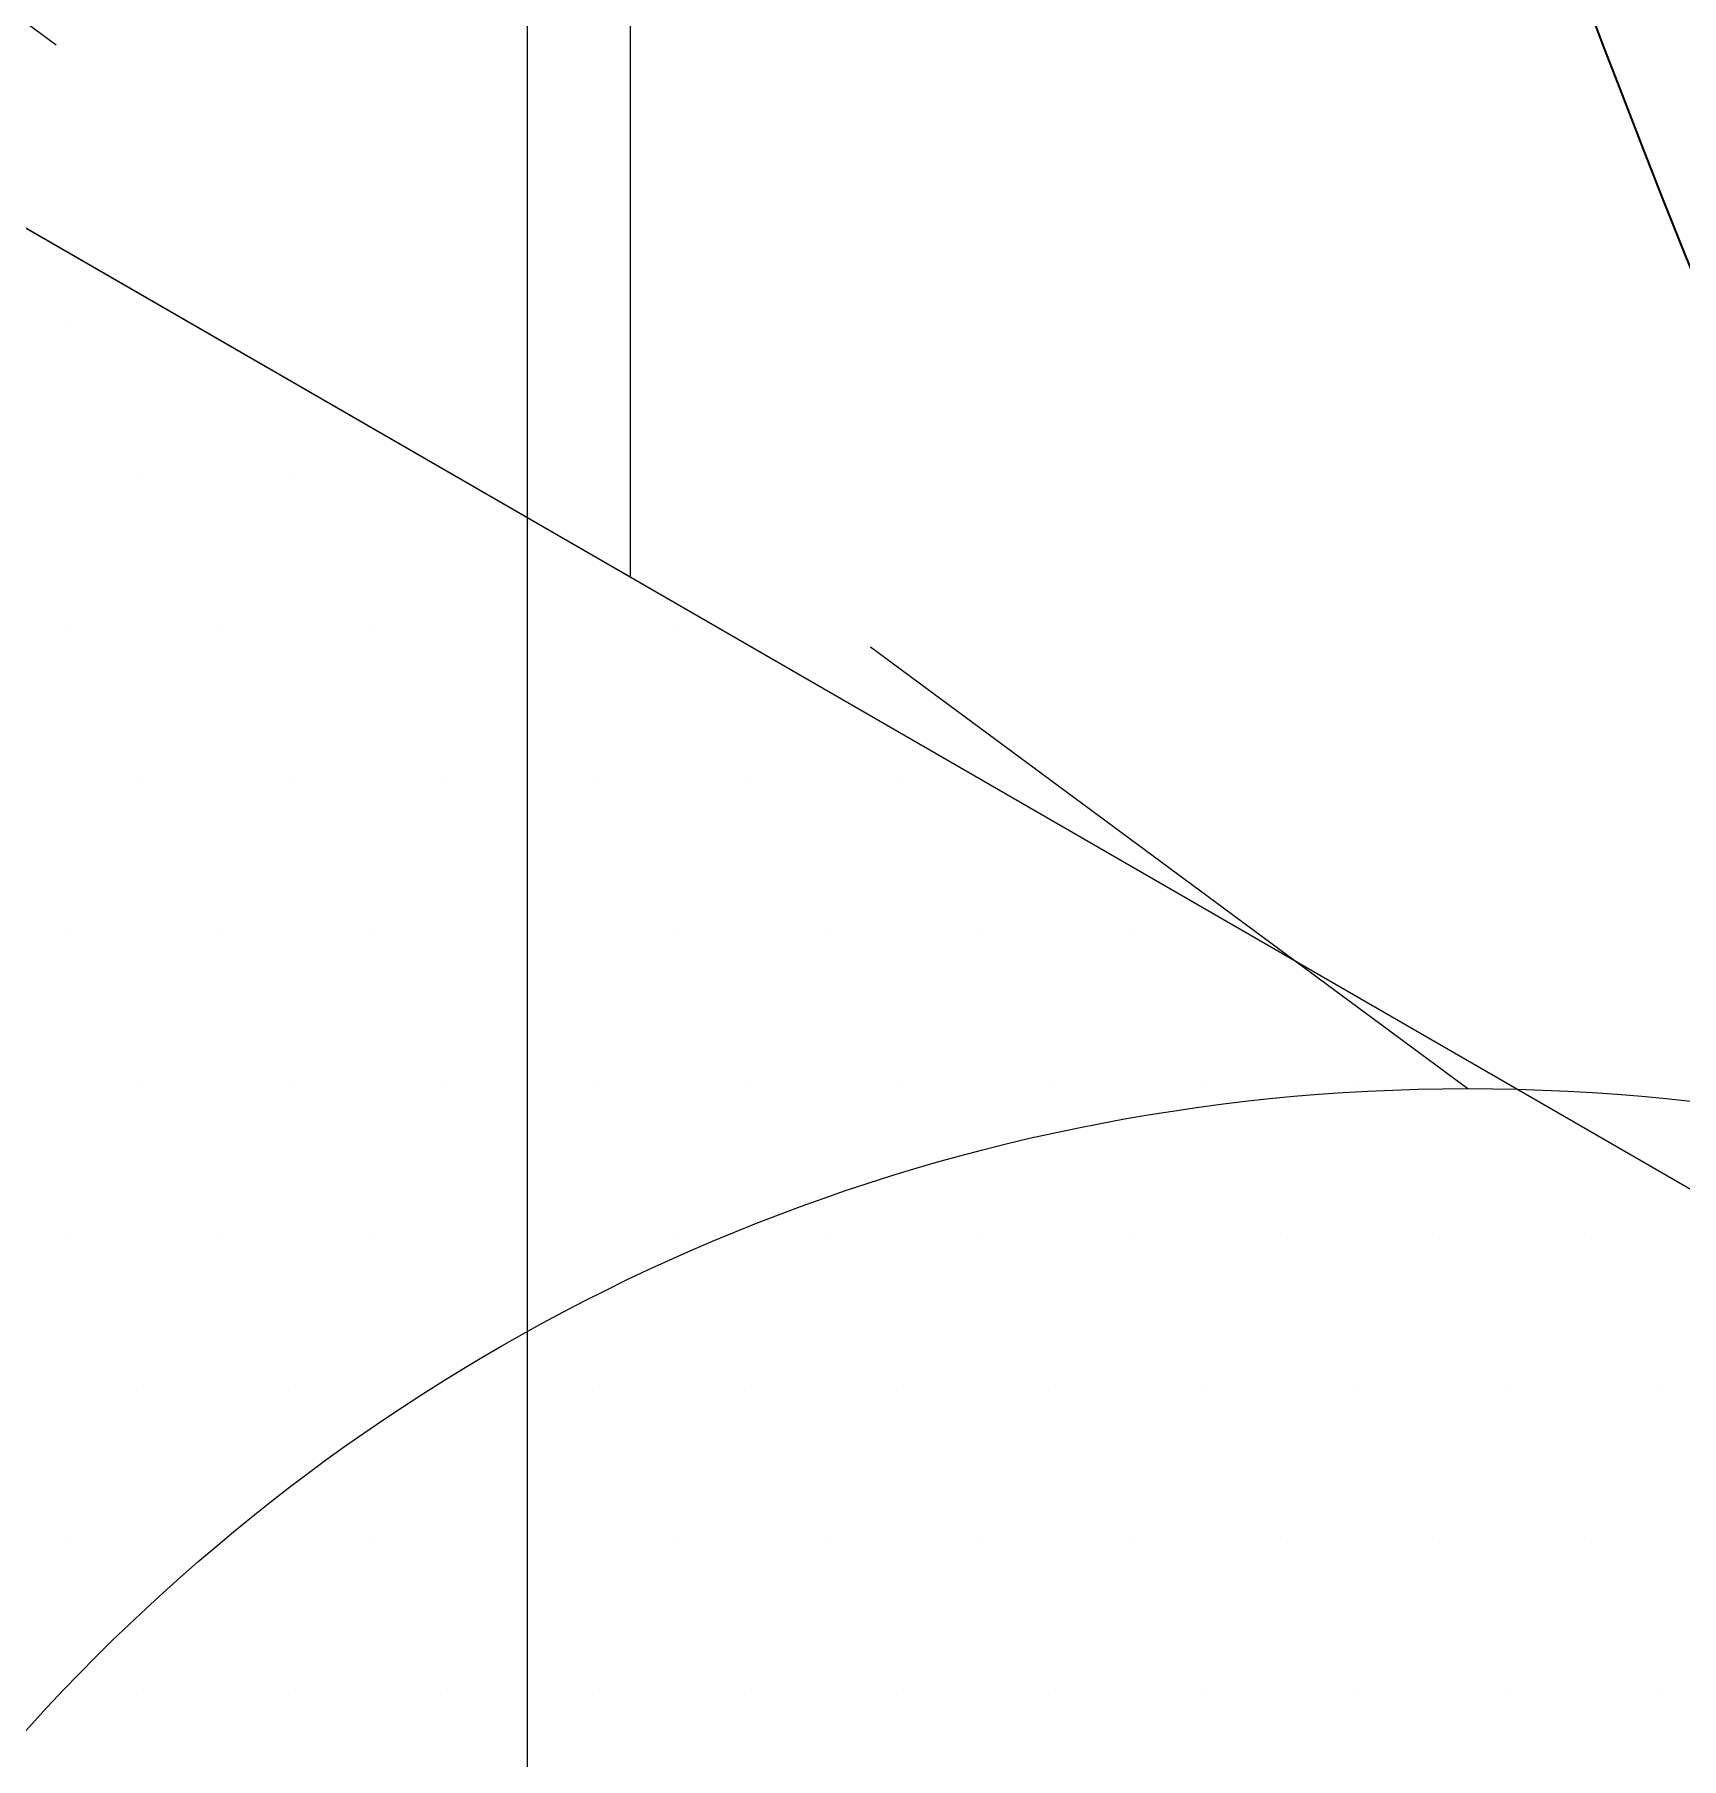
# Model space of a CAD drawing. Extents: x -1392 to 5791, y -3809 to 1722.
# Drawn here: x -278.2 to -263.56, y 1269.02 to 1284.35 of the extents above; entities that cross this region are included whole.
import ezdxf

# ---------------------------------------------------------------- set-up
doc = ezdxf.new("R2010")
doc.units = 0
doc.header["$MEASUREMENT"] = 0
doc.linetypes.add('AI-Linetype-47', pattern=[18, 9, -9])
for name, color, linetype, lineweight in [('.ATI-HATCH', 7, 'Continuous', 0), ('G-ANNO-TTLB', 7, 'Continuous', 0), ('Layer 12', 7, 'Continuous', 0), ('TYVEK', 7, 'Continuous', 0)]:
    doc.layers.add(name, color=color, linetype=linetype, lineweight=lineweight)

# ---------------------------------------------------------------- blocks, each defined once
blk = doc.blocks.new('Block_120')
at = {"layer": '.ATI-HATCH'}
blk.add_open_spline([(-280.837, 1256.797), (-280.837, 1250.364), (-277.404, 1244.42), (-271.831, 1241.206), (-271.831, 1241.206), (-231.69, 1218.048), (-231.69, 1218.048), (-231.69, 1218.048), (-231.685, 1233.885), (-231.685, 1233.885), (-231.685, 1233.885), (-262.838, 1251.857), (-262.838, 1251.857), (-262.838, 1251.857), (-262.838, 1273.717), (-262.838, 1273.717), (-262.838, 1273.717), (-280.837, 1284.108), (-280.837, 1284.108), (-280.837, 1284.108), (-280.837, 1256.797), (-280.837, 1256.797)], degree=3, knots=[0, 0, 0, 0, 1, 1, 1, 2, 2, 2, 3, 3, 3, 4, 4, 4, 5, 5, 5, 6, 6, 6, 7, 7, 7, 7], dxfattribs=at)
at = {"layer": '.ATI-HATCH', "color": 8, "lineweight": 0, "true_color": 0x808080}
for points in [[(-277.908, 1281.796), (-277.908, 1281.796), (-277.908, 1281.796), (-277.908, 1281.796)], [(-277.233, 1280.446), (-277.233, 1280.446), (-277.233, 1280.446), (-277.233, 1280.446)], [(-275.883, 1280.446), (-275.883, 1280.446), (-275.883, 1280.446), (-275.883, 1280.446)], [(-274.533, 1280.446), (-274.533, 1280.446), (-274.533, 1280.446), (-274.533, 1280.446)], [(-277.908, 1279.096), (-277.908, 1279.096), (-277.908, 1279.096), (-277.908, 1279.096)], [(-276.558, 1279.096), (-276.558, 1279.096), (-276.558, 1279.096), (-276.558, 1279.096)], [(-275.208, 1279.096), (-275.208, 1279.096), (-275.208, 1279.096), (-275.208, 1279.096)], [(-273.858, 1279.096), (-273.858, 1279.096), (-273.858, 1279.096), (-273.858, 1279.096)], [(-272.508, 1279.096), (-272.508, 1279.096), (-272.508, 1279.096), (-272.508, 1279.096)], [(-277.233, 1277.746), (-277.233, 1277.746), (-277.233, 1277.746), (-277.233, 1277.746)], [(-275.883, 1277.746), (-275.883, 1277.746), (-275.883, 1277.746), (-275.883, 1277.746)], [(-274.533, 1277.746), (-274.533, 1277.746), (-274.533, 1277.746), (-274.533, 1277.746)], [(-273.183, 1277.746), (-273.183, 1277.746), (-273.183, 1277.746), (-273.183, 1277.746)], [(-271.833, 1277.746), (-271.833, 1277.746), (-271.833, 1277.746), (-271.833, 1277.746)], [(-270.483, 1277.746), (-270.483, 1277.746), (-270.483, 1277.746), (-270.483, 1277.746)], [(-277.908, 1276.396), (-277.908, 1276.396), (-277.908, 1276.396), (-277.908, 1276.396)], [(-276.558, 1276.396), (-276.558, 1276.396), (-276.558, 1276.396), (-276.558, 1276.396)], [(-275.208, 1276.396), (-275.208, 1276.396), (-275.208, 1276.396), (-275.208, 1276.396)], [(-273.858, 1276.396), (-273.858, 1276.396), (-273.858, 1276.396), (-273.858, 1276.396)], [(-272.508, 1276.396), (-272.508, 1276.396), (-272.508, 1276.396), (-272.508, 1276.396)], [(-271.158, 1276.396), (-271.158, 1276.396), (-271.158, 1276.396), (-271.158, 1276.396)], [(-269.808, 1276.396), (-269.808, 1276.396), (-269.808, 1276.396), (-269.808, 1276.396)], [(-268.458, 1276.396), (-268.458, 1276.396), (-268.458, 1276.396), (-268.458, 1276.396)], [(-277.233, 1275.046), (-277.233, 1275.046), (-277.233, 1275.046), (-277.233, 1275.046)], [(-275.883, 1275.046), (-275.883, 1275.046), (-275.883, 1275.046), (-275.883, 1275.046)], [(-274.533, 1275.046), (-274.533, 1275.046), (-274.533, 1275.046), (-274.533, 1275.046)], [(-273.183, 1275.046), (-273.183, 1275.046), (-273.183, 1275.046), (-273.183, 1275.046)], [(-271.833, 1275.046), (-271.833, 1275.046), (-271.833, 1275.046), (-271.833, 1275.046)], [(-270.483, 1275.046), (-270.483, 1275.046), (-270.483, 1275.046), (-270.483, 1275.046)], [(-269.133, 1275.046), (-269.133, 1275.046), (-269.133, 1275.046), (-269.133, 1275.046)], [(-267.783, 1275.046), (-267.783, 1275.046), (-267.783, 1275.046), (-267.783, 1275.046)], [(-266.433, 1275.046), (-266.433, 1275.046), (-266.433, 1275.046), (-266.433, 1275.046)], [(-277.908, 1273.696), (-277.908, 1273.696), (-277.908, 1273.696), (-277.908, 1273.696)], [(-276.558, 1273.696), (-276.558, 1273.696), (-276.558, 1273.696), (-276.558, 1273.696)], [(-275.208, 1273.696), (-275.208, 1273.696), (-275.208, 1273.696), (-275.208, 1273.696)], [(-273.858, 1273.696), (-273.858, 1273.696), (-273.858, 1273.696), (-273.858, 1273.696)], [(-272.508, 1273.696), (-272.508, 1273.696), (-272.508, 1273.696), (-272.508, 1273.696)], [(-271.158, 1273.696), (-271.158, 1273.696), (-271.158, 1273.696), (-271.158, 1273.696)], [(-269.808, 1273.696), (-269.808, 1273.696), (-269.808, 1273.696), (-269.808, 1273.696)], [(-268.458, 1273.696), (-268.458, 1273.696), (-268.458, 1273.696), (-268.458, 1273.696)], [(-267.108, 1273.696), (-267.108, 1273.696), (-267.108, 1273.696), (-267.108, 1273.696)], [(-265.758, 1273.696), (-265.758, 1273.696), (-265.758, 1273.696), (-265.758, 1273.696)], [(-264.408, 1273.696), (-264.408, 1273.696), (-264.408, 1273.696), (-264.408, 1273.696)], [(-277.233, 1272.346), (-277.233, 1272.346), (-277.233, 1272.346), (-277.233, 1272.346)], [(-275.883, 1272.346), (-275.883, 1272.346), (-275.883, 1272.346), (-275.883, 1272.346)], [(-274.533, 1272.346), (-274.533, 1272.346), (-274.533, 1272.346), (-274.533, 1272.346)], [(-273.183, 1272.346), (-273.183, 1272.346), (-273.183, 1272.346), (-273.183, 1272.346)], [(-271.833, 1272.346), (-271.833, 1272.346), (-271.833, 1272.346), (-271.833, 1272.346)], [(-270.483, 1272.346), (-270.483, 1272.346), (-270.483, 1272.346), (-270.483, 1272.346)], [(-269.133, 1272.346), (-269.133, 1272.346), (-269.133, 1272.346), (-269.133, 1272.346)], [(-267.783, 1272.346), (-267.783, 1272.346), (-267.783, 1272.346), (-267.783, 1272.346)], [(-266.433, 1272.346), (-266.433, 1272.346), (-266.433, 1272.346), (-266.433, 1272.346)], [(-265.083, 1272.346), (-265.083, 1272.346), (-265.083, 1272.346), (-265.083, 1272.346)], [(-263.733, 1272.346), (-263.733, 1272.346), (-263.733, 1272.346), (-263.733, 1272.346)], [(-277.908, 1270.996), (-277.908, 1270.996), (-277.908, 1270.996), (-277.908, 1270.996)], [(-276.558, 1270.996), (-276.558, 1270.996), (-276.558, 1270.996), (-276.558, 1270.996)], [(-275.208, 1270.996), (-275.208, 1270.996), (-275.208, 1270.996), (-275.208, 1270.996)], [(-273.858, 1270.996), (-273.858, 1270.996), (-273.858, 1270.996), (-273.858, 1270.996)], [(-272.508, 1270.996), (-272.508, 1270.996), (-272.508, 1270.996), (-272.508, 1270.996)], [(-271.158, 1270.996), (-271.158, 1270.996), (-271.158, 1270.996), (-271.158, 1270.996)], [(-269.808, 1270.996), (-269.808, 1270.996), (-269.808, 1270.996), (-269.808, 1270.996)], [(-268.458, 1270.996), (-268.458, 1270.996), (-268.458, 1270.996), (-268.458, 1270.996)], [(-267.108, 1270.996), (-267.108, 1270.996), (-267.108, 1270.996), (-267.108, 1270.996)], [(-265.758, 1270.996), (-265.758, 1270.996), (-265.758, 1270.996), (-265.758, 1270.996)], [(-264.408, 1270.996), (-264.408, 1270.996), (-264.408, 1270.996), (-264.408, 1270.996)], [(-277.233, 1269.646), (-277.233, 1269.646), (-277.233, 1269.646), (-277.233, 1269.646)], [(-275.883, 1269.646), (-275.883, 1269.646), (-275.883, 1269.646), (-275.883, 1269.646)], [(-274.533, 1269.646), (-274.533, 1269.646), (-274.533, 1269.646), (-274.533, 1269.646)], [(-273.183, 1269.646), (-273.183, 1269.646), (-273.183, 1269.646), (-273.183, 1269.646)], [(-271.833, 1269.646), (-271.833, 1269.646), (-271.833, 1269.646), (-271.833, 1269.646)], [(-270.483, 1269.646), (-270.483, 1269.646), (-270.483, 1269.646), (-270.483, 1269.646)], [(-269.133, 1269.646), (-269.133, 1269.646), (-269.133, 1269.646), (-269.133, 1269.646)], [(-267.783, 1269.646), (-267.783, 1269.646), (-267.783, 1269.646), (-267.783, 1269.646)], [(-266.433, 1269.646), (-266.433, 1269.646), (-266.433, 1269.646), (-266.433, 1269.646)], [(-265.083, 1269.646), (-265.083, 1269.646), (-265.083, 1269.646), (-265.083, 1269.646)], [(-263.733, 1269.646), (-263.733, 1269.646), (-263.733, 1269.646), (-263.733, 1269.646)]]:
    blk.add_open_spline(points, degree=3, dxfattribs=at)
blk = doc.blocks.new('Block_671')
at = {"layer": 'Layer 12'}
blk.add_lwpolyline([(-231.671, 1243.707), (-273.814, 1243.707), (-273.814, 1331.345), (-231.671, 1331.345)], close=True, dxfattribs=at)
at = {"layer": 'Layer 12', "color": 8, "lineweight": 0, "true_color": 0x808080}
blk.add_open_spline([(-256.57, 1329.362), (-255.642, 1320.676), (-245.983, 1284.212), (-238.923, 1280.137), (-237.753, 1279.462), (-236.513, 1279.592), (-235.254, 1280.316), (-235.254, 1280.316), (-252.498, 1270.299), (-252.498, 1270.299), (-253.757, 1269.576), (-254.997, 1269.443), (-256.167, 1270.119), (-263.227, 1274.195), (-272.886, 1310.657), (-273.814, 1319.344), (-273.814, 1319.344), (-256.57, 1329.362), (-256.57, 1329.362)], degree=3, knots=[0, 0, 0, 0, 1, 1, 1, 2, 2, 2, 3, 3, 3, 4, 4, 4, 5, 5, 5, 6, 6, 6, 6], dxfattribs=at)
at = {"layer": 'Layer 12'}
blk.add_open_spline([(-256.57, 1329.362), (-255.642, 1320.676), (-245.983, 1284.212), (-238.923, 1280.137), (-237.753, 1279.462), (-236.513, 1279.592), (-235.254, 1280.316), (-235.254, 1280.316), (-252.498, 1270.299), (-252.498, 1270.299), (-253.757, 1269.576), (-254.997, 1269.443), (-256.167, 1270.119), (-263.227, 1274.195), (-272.886, 1310.657), (-273.814, 1319.344), (-273.814, 1319.344), (-256.57, 1329.362), (-256.57, 1329.362)], degree=3, knots=[0, 0, 0, 0, 1, 1, 1, 2, 2, 2, 3, 3, 3, 4, 4, 4, 5, 5, 5, 6, 6, 6, 6], dxfattribs=at)
at = {"layer": 'Layer 12', "color": 250, "lineweight": 35, "true_color": 0x231f20}
blk.add_open_spline([(-256.57, 1329.362), (-255.642, 1320.676), (-245.983, 1284.212), (-238.923, 1280.137), (-237.753, 1279.462), (-236.513, 1279.592), (-235.254, 1280.316), (-235.254, 1280.316), (-252.498, 1270.299), (-252.498, 1270.299), (-253.757, 1269.576), (-254.997, 1269.443), (-256.167, 1270.119), (-263.227, 1274.195), (-272.886, 1310.657), (-273.814, 1319.344), (-273.814, 1319.344), (-256.57, 1329.362), (-256.57, 1329.362)], degree=3, knots=[0, 0, 0, 0, 1, 1, 1, 2, 2, 2, 3, 3, 3, 4, 4, 4, 5, 5, 5, 6, 6, 6, 6], dxfattribs=at)
blk = doc.blocks.new('Block_670')
at = {"layer": 'Layer 12'}
blk.add_lwpolyline([(-231.671, 1243.707), (-273.814, 1243.707), (-273.814, 1331.345), (-231.671, 1331.345)], close=True, dxfattribs=at)
blk.add_blockref('Block_671', (0, 0), dxfattribs=at)

msp = doc.modelspace()

# ---------------------------------------------------------------- hatches: boundary and pattern name
at = {"layer": 'G-ANNO-TTLB', "true_color": 0xff00ff, "transparency": 33554687}
h = msp.add_hatch(color=6, dxfattribs=at)
edge = h.paths.add_edge_path()
edge.add_spline(control_points=[(1773.018, -796.5), (1773.018, -796.5), (-1156.5, -796.5), (-1156.5, -796.5), (-1156.5, -796.5), (-1156.5, 1660.5), (-1156.5, 1660.5), (-1156.5, 1660.5), (1773.018, 1660.5), (1773.018, 1660.5), (1773.018, 1660.5), (1773.018, -796.5), (1773.018, -796.5)], knot_values=[0, 0, 0, 0, 1, 1, 1, 2, 2, 2, 3, 3, 3, 4, 4, 4, 4], degree=3, periodic=0)
edge = h.paths.add_edge_path()
edge.add_spline(control_points=[(-1147.5, 1651.5), (-1147.5, 1651.5), (-1147.5, -787.5), (-1147.5, -787.5), (-1147.5, -787.5), (1764.018, -787.5), (1764.018, -787.5), (1764.018, -787.5), (1764.018, 1651.5), (1764.018, 1651.5), (1764.018, 1651.5), (-1147.5, 1651.5), (-1147.5, 1651.5)], knot_values=[0, 0, 0, 0, 1, 1, 1, 2, 2, 2, 3, 3, 3, 4, 4, 4, 4], degree=3, periodic=0)
edge.add_line((-1147.5, 1651.5), (-1147.5, 1651.5))

# ---------------------------------------------------------------- linework, layer by layer
at = {"layer": 'G-ANNO-TTLB'}
for points in [[(1773.018, -796.5), (1773.018, -796.5), (-1156.5, -796.5), (-1156.5, -796.5), (-1156.5, -796.5), (-1156.5, 1660.5), (-1156.5, 1660.5), (-1156.5, 1660.5), (1773.018, 1660.5), (1773.018, 1660.5), (1773.018, 1660.5), (1773.018, -796.5), (1773.018, -796.5)], [(-1147.5, 1651.5), (-1147.5, 1651.5), (-1147.5, -787.5), (-1147.5, -787.5), (-1147.5, -787.5), (1764.018, -787.5), (1764.018, -787.5), (1764.018, -787.5), (1764.018, 1651.5), (1764.018, 1651.5), (1764.018, 1651.5), (-1147.5, 1651.5), (-1147.5, 1651.5)]]:
    msp.add_open_spline(points, degree=3, knots=[0, 0, 0, 0, 1, 1, 1, 2, 2, 2, 3, 3, 3, 4, 4, 4, 4], dxfattribs=at)
at = {"layer": 'TYVEK', "color": 18, "linetype": 'AI-Linetype-47', "lineweight": 25, "true_color": 0x000000}
msp.add_line((-444.446, 1407.322), (-265.455, 1274.979), dxfattribs=at)
at = {"layer": 'TYVEK', "color": 18, "lineweight": 25, "true_color": 0x000000}
msp.add_line((-272.897, 1279.524), (-272.897, 1374.758), dxfattribs=at)
at = {"layer": 'TYVEK', "color": 4, "lineweight": 25, "true_color": 0x00ffff}
msp.add_line((-280.837, 1284.108), (-262.838, 1273.717), dxfattribs=at)
at = {"layer": 'TYVEK', "color": 18, "lineweight": 25, "true_color": 0x000000}
msp.add_circle((-265.455, 1257.731), 17.248, dxfattribs=at)

# ---------------------------------------------------------------- block references
at = {"layer": '.ATI-HATCH'}
msp.add_blockref('Block_120', (0, 0), dxfattribs=at)
at = {"layer": 'Layer 12'}
msp.add_blockref('Block_670', (0, 0), dxfattribs=at)

doc.saveas('drawing.dxf')
